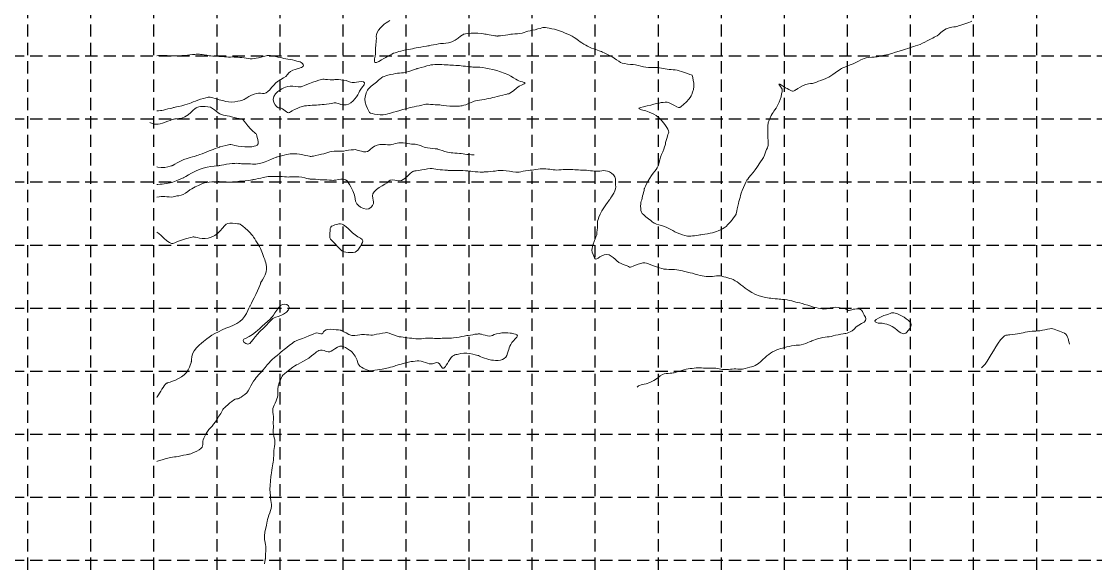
# Model space of a CAD drawing. Header units: inches. Extents: x 45655 to 51424, y 20024 to 23633.
# Drawn here: x 47181 to 48714, y 21824 to 22598 of the extents above; entities that cross this region are included whole.
import ezdxf

# ---------------------------------------------------------------- set-up
doc = ezdxf.new("R2010")
doc.units = ezdxf.units.IN
doc.header["$MEASUREMENT"] = 0
doc.linetypes.add('HIDDEN', pattern=[0.375, 0.25, -0.125])
doc.layers.add('CTR', color=43, linetype='Continuous', lineweight=9)
doc.layers.add('GRID', color=254, linetype='HIDDEN')

msp = doc.modelspace()

# ---------------------------------------------------------------- linework, layer by layer
at = {"layer": 'CTR'}
for points, elevation in [([(47684.3, 22540.9), (47684.6, 22544.2), (47685.4, 22548.1), (47685.8, 22551.7), (47686, 22554.9), (47686, 22557.8), (47686.1, 22560.4), (47686.2, 22562.9), (47686.4, 22565.4), (47686.7, 22568), (47686.9, 22570.8), (47687.1, 22573.6), (47687, 22576.3), (47687.2, 22579.1), (47688.2, 22582.2), (47690.2, 22585.5), (47692.9, 22588.8), (47695.8, 22591.7), (47698.4, 22593.9), (47700.9, 22595.7), (47703.5, 22597.3), (47706.5, 22599)], 572), ([(48537.3, 22598), (48535.1, 22597.1), (48532.7, 22596.3), (48530, 22595.3), (48527.1, 22594.4), (48524.2, 22593.5), (48521.6, 22592.6), (48519.2, 22591.8), (48517.2, 22591.1), (48515.6, 22590.6), (48513.8, 22590.3), (48511.5, 22590), (48508.4, 22589.6), (48504.6, 22588.8), (48500.6, 22587.3), (48496.6, 22584.8), (48493, 22581.8), (48489.9, 22579.2), (48487.4, 22577.3), (48485.3, 22576.1), (48483.3, 22575.1), (48481.3, 22574.1), (48479, 22572.9), (48476.4, 22571.5), (48473.5, 22569.9), (48470.2, 22568.2), (48466.7, 22566.6), (48463.1, 22565.1), (48459.8, 22563.9), (48456.8, 22562.9), (48454.3, 22562.1), (48452.4, 22561.5), (48450.9, 22561), (48449.5, 22560.6), (48448, 22560.1), (48445.8, 22559.3), (48442.4, 22558.2), (48438.2, 22556.8), (48433.3, 22555.2)], 572), ([(48433.3, 22555.2), (48428.2, 22553.7), (48422.9, 22552.2), (48417.5, 22550.8), (48412.3, 22549.6), (48407.7, 22548.6), (48404.2, 22547.9), (48402.1, 22547.4), (48401.2, 22547.3), (48400.9, 22547.2), (48400.6, 22547.1), (48399.8, 22547.1), (48397.8, 22546.9), (48394.4, 22546.6), (48390.2, 22546.1), (48386.2, 22545.6), (48383.3, 22544.9), (48381, 22544.1), (48378.6, 22542.8), (48375.5, 22541.2), (48371.7, 22539.3), (48367.5, 22537.4), (48363.3, 22535.6), (48359.3, 22534), (48356, 22532.7), (48353.7, 22531.8), (48352.2, 22531.1), (48350.9, 22530.5), (48349.5, 22529.6), (48347.7, 22528.4), (48345.3, 22526.8), (48342.2, 22524.6), (48338.8, 22522.2), (48335.6, 22520.1), (48332.8, 22518.4), (48330.4, 22517.2), (48327.8, 22516), (48324.8, 22514.9), (48321.5, 22513.6), (48318.3, 22512.4), (48315.3, 22511.1), (48312.5, 22510.1), (48309.7, 22509.4), (48306.9, 22509.1), (48303.8, 22508.8), (48300.3, 22507.9), (48296.2, 22506.2), (48292.2, 22504), (48288.8, 22502), (48286.7, 22500.8), (48285.4, 22500), (48284.5, 22499.4), (48283.4, 22498.8), (48282.2, 22498.3), (48280.9, 22498.2), (48279.5, 22498.7), (48277.9, 22499.7), (48276, 22500.8), (48273.7, 22502), (48271.1, 22503.2), (48268.2, 22504.8), (48265.3, 22506.6), (48262.9, 22508.1), (48261.8, 22508.4), (48262.3, 22507.1), (48263.8, 22504.9), (48265.4, 22502.6), (48266.3, 22501), (48266.5, 22499.6), (48266.3, 22497.5), (48265.6, 22494.3), (48264.7, 22490.3), (48263.5, 22486.2), (48262.2, 22482.7), (48260.7, 22479.6), (48259.2, 22476.8), (48257.6, 22474.2), (48256.1, 22471.7), (48254.7, 22469.6), (48253.4, 22467.7), (48252.2, 22465.8), (48250.8, 22463.5), (48249.3, 22460.4), (48247.8, 22456.7), (48246.6, 22452.8), (48246, 22448.9), (48245.7, 22445.3), (48245.7, 22442.3), (48245.7, 22439.8), (48245.8, 22437.5), (48245.9, 22434.9), (48246.1, 22431.5), (48246.3, 22427.9), (48246.5, 22424.8), (48246.5, 22422.5), (48246.4, 22420.8), (48246, 22419.2), (48245.2, 22417.3), (48244.2, 22415.1), (48243.1, 22412.6), (48242.1, 22409.8), (48241, 22406.8), (48239.5, 22403.7), (48237.7, 22400.5), (48235.6, 22397.4), (48233.6, 22394.5), (48231.9, 22391.9), (48230.1, 22389.3), (48227.9, 22386.1), (48224.9, 22382.2), (48221.6, 22378.2), (48218.9, 22374.8), (48217.3, 22372.8), (48216.5, 22371.9), (48216.2, 22371.5), (48216, 22371.3), (48215.6, 22370.4), (48214.7, 22368.5), (48213, 22365), (48211.1, 22360.7), (48209.3, 22356.3), (48208, 22352.5), (48207.1, 22349.3), (48206.3, 22346.4), (48205.5, 22343.7), (48204.7, 22340.9), (48203.8, 22337.8), (48203, 22334.1), (48202.2, 22330.4), (48201.6, 22327.2), (48201.2, 22325.1), (48200.9, 22323.7), (48200.5, 22322.6), (48199.9, 22321.4), (48198.8, 22319.8), (48197.1, 22317.5), (48194.8, 22314.5), (48191.9, 22311), (48189, 22307.8), (48186.3, 22305.2), (48183.7, 22303.2), (48181, 22301.6), (48178.2, 22300.1), (48175.2, 22298.9), (48172.4, 22297.8), (48169.7, 22296.9), (48167, 22296.2), (48163.8, 22295.5), (48160, 22294.8), (48156.1, 22294.2), (48152.8, 22293.6), (48150.5, 22293.3), (48148.9, 22293), (48147, 22292.8), (48144.3, 22292.4), (48141.3, 22291.9), (48138.3, 22291.5), (48135.8, 22291.3), (48133.9, 22291.1), (48132.3, 22291.1), (48131, 22291.2), (48129.5, 22291.5), (48127.3, 22292.2), (48124.1, 22293.3), (48120.4, 22294.6), (48116.6, 22296.1), (48113.2, 22297.6), (48110.2, 22299.1), (48107.4, 22300.6), (48104.7, 22302), (48101.8, 22303.5), (48098.3, 22304.9), (48094.3, 22306.3), (48090.3, 22307.6), (48087, 22308.6), (48084.9, 22309.3), (48083.8, 22309.8), (48083.1, 22310.2), (48082.2, 22310.8), (48080.9, 22311.9), (48078.7, 22313.6), (48075.6, 22316.1), (48072, 22319), (48068.9, 22321.6), (48066.7, 22323.7), (48065.5, 22325.5), (48064.8, 22327.7), (48064.4, 22330.8), (48064.3, 22334.2), (48064.5, 22337.3), (48064.8, 22339.5), (48065.3, 22341.3), (48065.9, 22343.2), (48066.5, 22345.7), (48067.2, 22348.6), (48067.8, 22351.2), (48068.4, 22353.4), (48069, 22355.1), (48069.3, 22356.3), (48069.5, 22357.3), (48069.5, 22358), (48069.5, 22358.6), (48069.7, 22359.3), (48070.2, 22360.5), (48071.2, 22362.7), (48072.9, 22365.9), (48075, 22370), (48077.5, 22374.1), (48080, 22377.9), (48082.4, 22381.2), (48084.6, 22384.1), (48086.5, 22386.6), (48087.9, 22388.8), (48089, 22390.8), (48089.7, 22392.7), (48090.3, 22394.7), (48090.9, 22397.1), (48091.8, 22400.2), (48092.9, 22403.8), (48094.3, 22407.7), (48095.9, 22411.8), (48097.4, 22415.6), (48098.5, 22418.8), (48099.2, 22421), (48099.6, 22422.7), (48100, 22424.8), (48100.7, 22427.6), (48101.6, 22430.8), (48102.6, 22433.8), (48103.4, 22436.2), (48104.1, 22438.1), (48104.4, 22439.9), (48104.2, 22441.7), (48103.4, 22443.8), (48101.9, 22446.3), (48099.9, 22449.3), (48097.4, 22452.6), (48094.8, 22455.9), (48092.2, 22458.8), (48089.4, 22461.3), (48086.5, 22463.5), (48083.1, 22465.4), (48079.7, 22466.9), (48076.7, 22468.2), (48074.3, 22469.2), (48072, 22470), (48069.2, 22470.8), (48065.7, 22471.8), (48062.8, 22472.8), (48061.9, 22473.9), (48064.1, 22475), (48068.5, 22476.1), (48073.8, 22477.2), (48078.7, 22478.4), (48083.1, 22479.5), (48087, 22480.5), (48090.6, 22481.3), (48093.8, 22481.9), (48096.6, 22482.3), (48099.3, 22482.6), (48102, 22482.4), (48105.1, 22481.5), (48108.9, 22479.7), (48112.9, 22477.6), (48116.1, 22475.7), (48118.3, 22474.7), (48120.1, 22474.8), (48122.3, 22476.4), (48125.7, 22479.4), (48129.6, 22483.2), (48133, 22486.7), (48135.1, 22489.3), (48136.4, 22491.4), (48137.4, 22493.7), (48138.5, 22496.8), (48139.6, 22500.6), (48140.2, 22504.9), (48140.1, 22509.6), (48139.5, 22514), (48138.9, 22517.5), (48138.4, 22519.5), (48138.1, 22520.5), (48137.9, 22520.8), (48137.8, 22520.9), (48137.7, 22521), (48137.6, 22521), (48137.4, 22521.1), (48136.6, 22521.4), (48134.7, 22522.1), (48131.3, 22523.3), (48127.1, 22524.8), (48122.9, 22526.2), (48119.4, 22527.3), (48116.5, 22528.1), (48113.8, 22528.6), (48111, 22528.9), (48108.1, 22529), (48105.1, 22529.2), (48102.3, 22529.6), (48099.5, 22530), (48096.7, 22530.5), (48094.1, 22530.9), (48091.5, 22531.4), (48089, 22531.8), (48086.7, 22532), (48084.3, 22532.1), (48081.7, 22532.1), (48078.8, 22532.1), (48075.5, 22532.1), (48071.9, 22532.4), (48068.2, 22533.1), (48064.6, 22533.9), (48061.4, 22534.7), (48059, 22535.3), (48056.8, 22535.7), (48053.9, 22536.1), (48050, 22536.5), (48045.5, 22537), (48041.4, 22537.7), (48038.2, 22538.4), (48035.5, 22539.4), (48033, 22540.9), (48030, 22542.8), (48026.7, 22545.2), (48023, 22547.5), (48019, 22549.7), (48015.2, 22551.6), (48012.1, 22553.1), (48009.9, 22554.1), (48008.3, 22554.8), (48006.8, 22555.3), (48005, 22556), (48002.8, 22556.7), (48000.3, 22557.5), (47997.4, 22558.5), (47994.4, 22559.7), (47991.4, 22560.9), (47988.6, 22562.3), (47986, 22563.9), (47983.3, 22565.5), (47980.6, 22567.2), (47977.9, 22568.9), (47975.6, 22570.5), (47973.6, 22572), (47971.7, 22573.4), (47969.4, 22574.9), (47966.4, 22576.7), (47962.8, 22578.5), (47959.2, 22580.2), (47955.8, 22581.7), (47952.7, 22582.9), (47949.8, 22584), (47947.2, 22584.9), (47944.4, 22585.8), (47941.3, 22586.6), (47937.7, 22587.3), (47933.9, 22588), (47930.7, 22588.6), (47928.6, 22589), (47927.1, 22589.2), (47926, 22589.2), (47924.9, 22589), (47923.3, 22588.5), (47921, 22587.9), (47917.8, 22587), (47914, 22586), (47910.2, 22585.2), (47906.7, 22584.4), (47903.5, 22583.7), (47900.6, 22583), (47897.9, 22582.1), (47895.1, 22581.2), (47892, 22580.4), (47888.4, 22580.1), (47884.7, 22579.9), (47881.6, 22579.8), (47879.3, 22579.6), (47877.3, 22579.2), (47874.9, 22578.8), (47871.5, 22578.3), (47867.8, 22577.8), (47864.5, 22577.4), (47862.4, 22577.1), (47861.1, 22577), (47860.4, 22576.8), (47860, 22576.8), (47859.6, 22576.8), (47858.9, 22576.8), (47857.9, 22577), (47856.3, 22577.2), (47854.1, 22577.6), (47851.2, 22578.1), (47848.1, 22578.7), (47845.5, 22579.1), (47843.7, 22579.4), (47842.1, 22579.6), (47840, 22579.9), (47836.6, 22580.4), (47832.2, 22580.9), (47827.3, 22581.2), (47822.4, 22581), (47817.9, 22580.4), (47814.4, 22579.9), (47812.4, 22579.6), (47811.4, 22579.4), (47810.9, 22579.2), (47810.5, 22578.9), (47809.5, 22578.2), (47807.4, 22576.7), (47803.9, 22574.1), (47799.5, 22571.1), (47794.8, 22568.6), (47790.3, 22567.2), (47786.3, 22566.6), (47783.1, 22566.4), (47780.7, 22566.4), (47778.6, 22566.2), (47776, 22565.8), (47772.5, 22565.1), (47768.7, 22564.3), (47765.4, 22563.7), (47763.3, 22563.2), (47762.3, 22563.1), (47761.7, 22563), (47761.3, 22562.9), (47760.5, 22562.8), (47758.5, 22562.4), (47755, 22561.9), (47750.8, 22561.2), (47746.8, 22560.5), (47743.8, 22559.9), (47741.4, 22559.4), (47738.9, 22558.9), (47735.8, 22558.3), (47732.3, 22557.7), (47728.7, 22557.1), (47725.3, 22556.3), (47722.1, 22555.5), (47719.3, 22554.8), (47716.6, 22554), (47714.2, 22553.2), (47711.7, 22552.3), (47709, 22551), (47706.2, 22549.6), (47703.4, 22548.1), (47700.6, 22546.5), (47697.7, 22544.7), (47694.4, 22542.8), (47690.7, 22540.7), (47687.3, 22539.1), (47685, 22539), (47684.3, 22540.9)], 572), ([(47465, 22485.6), (47465.1, 22485.6), (47467, 22485.1), (47469.3, 22484.5), (47472.4, 22483.6), (47476.3, 22482.9), (47480.6, 22482.6), (47485.1, 22483), (47489.2, 22483.8), (47492.5, 22484.6), (47494.7, 22485.1), (47496.1, 22485.4), (47497.1, 22485.7), (47498.3, 22486.3), (47499.8, 22487.2), (47502.1, 22488.6), (47505.3, 22490.4), (47509.1, 22492.4), (47512.8, 22494.1), (47516.1, 22495), (47519, 22495.4), (47521.7, 22495.3), (47524.5, 22495.1), (47527.2, 22495.1), (47529.8, 22495.9), (47532.4, 22497.7), (47534.9, 22500.3), (47537.6, 22503.5), (47540.6, 22506.8), (47543.8, 22510), (47547.3, 22512.8), (47551, 22515.1), (47554.6, 22517.2), (47557.7, 22519.4), (47560.1, 22521.8), (47562.3, 22524.3), (47564.7, 22526.5), (47567.8, 22528.1), (47571.1, 22529.1), (47574.2, 22530), (47576.6, 22530.7), (47578.5, 22531.4), (47580.1, 22532.2), (47581.5, 22533), (47582.5, 22533.9), (47582.9, 22535.1), (47582.6, 22536.5), (47581.5, 22537.9), (47580, 22539.1), (47578.3, 22540), (47576.2, 22540.5), (47573.7, 22541.1), (47570.8, 22541.9), (47567.5, 22542.8), (47564.2, 22543.6), (47560.9, 22544.1), (47557.9, 22544.6), (47555.1, 22545), (47552.4, 22545.6), (47549.7, 22546.2), (47546.7, 22546.9), (47543, 22547.7), (47539.3, 22548.4), (47536, 22549), (47533.8, 22549.2), (47532.3, 22549.3), (47531.1, 22549.1), (47529.8, 22548.8), (47528, 22548.4), (47525.7, 22547.8), (47522.6, 22546.9), (47519.1, 22546), (47515.7, 22545.2), (47512.7, 22544.7), (47509.9, 22544.4), (47507.2, 22544.5), (47504.4, 22544.8), (47501.4, 22545.3), (47498.3, 22545.8), (47495.2, 22546.2), (47492.1, 22546.5), (47489.2, 22546.8), (47486.6, 22546.9), (47484.1, 22547), (47481.6, 22547.1), (47478.8, 22547), (47475.9, 22547), (47473.1, 22547.1), (47470.5, 22547.3), (47467.9, 22547.6), (47466.5, 22547.7), (47465.2, 22547.8), (47462.3, 22547.9), (47459.2, 22548), (47456.3, 22548.1), (47453.7, 22548.2), (47451.1, 22548.5), (47448.3, 22548.9), (47445, 22549.4), (47441.5, 22550), (47438.4, 22550.5), (47436.1, 22550.8), (47434.5, 22551), (47433.1, 22551.1), (47431.8, 22551.1), (47430.1, 22551.1), (47427.8, 22550.8), (47424.7, 22550.4), (47421.1, 22550), (47417.6, 22549.6), (47414.8, 22549.3), (47412.2, 22549.2), (47409.6, 22549.1), (47406.7, 22548.9), (47403.5, 22548.7), (47400.2, 22548.6), (47396.9, 22548.7), (47393.9, 22548.8), (47391, 22548.9), (47388.5, 22549.1), (47386.1, 22549.2), (47383.8, 22549.2), (47381.4, 22549.2), (47379, 22549.2), (47376.4, 22549), (47373.9, 22548.8)], 574), ([(47820.2, 22481.1), (47822.6, 22482.2), (47824.7, 22483.1), (47826.7, 22483.8), (47828.8, 22484.3), (47831.2, 22484.7), (47834.3, 22485.3), (47837.7, 22485.9), (47841.3, 22486.5), (47844.6, 22487.1), (47847.7, 22487.7), (47850.5, 22488.4), (47853.2, 22489.1), (47856, 22489.8), (47859.4, 22490.7), (47863.6, 22491.7), (47867.8, 22492.7), (47871.2, 22493.5), (47873.3, 22494), (47874.4, 22494.2), (47875.1, 22494.3), (47876.2, 22494.5), (47877.7, 22495.2), (47880.1, 22496.7), (47883.2, 22499.2), (47887, 22502.3), (47891.1, 22505.2), (47895.1, 22507.3), (47898.2, 22508.8), (47899.5, 22509.9), (47898.3, 22510.7), (47895.7, 22511.4), (47892.7, 22512.1), (47890.4, 22512.9), (47888.4, 22513.9), (47886.1, 22515.3), (47883, 22517.3), (47879.1, 22519.6), (47874.6, 22522), (47869.6, 22524.1), (47864.3, 22525.9), (47858.9, 22527.6), (47853.5, 22529), (47848.3, 22530.3), (47843.4, 22531.3), (47838.9, 22531.9), (47834.9, 22532.3), (47831.8, 22532.5), (47829.4, 22532.5), (47827.7, 22532.5), (47826.2, 22532.5), (47824.8, 22532.6), (47823, 22532.8), (47820.7, 22533.1), (47817.6, 22533.4), (47814.2, 22533.8), (47810.9, 22534.1), (47808.2, 22534.4), (47805.8, 22534.7), (47803.3, 22534.9), (47800.4, 22535.1), (47797.3, 22535.3), (47794.4, 22535.5), (47791.8, 22535.5), (47789.5, 22535.6), (47786.9, 22535.6), (47783.9, 22535.8), (47780.6, 22536.1), (47777.2, 22536.3), (47773.7, 22536.3), (47770.5, 22536.2), (47767.6, 22536), (47765, 22535.6), (47762.4, 22535), (47759.2, 22534.2), (47755.2, 22533.1), (47751.1, 22532.1), (47747.7, 22531.2), (47745.6, 22530.6), (47744.7, 22530.3), (47744.3, 22530.2), (47743.9, 22530.1), (47743.1, 22529.8), (47741.1, 22529.2), (47737.6, 22527.9), (47733.3, 22526.5), (47729.1, 22525.3), (47725.7, 22524.6), (47722.9, 22524.3), (47720.3, 22524.1), (47717.4, 22523.8), (47714.3, 22523.3), (47710.9, 22522.6), (47707.2, 22521.9), (47703.7, 22521), (47700.6, 22520.2), (47698.2, 22519.4), (47696.4, 22518.6), (47695.1, 22517.8), (47694, 22517), (47692.6, 22515.8), (47690.4, 22514), (47687.1, 22511.3), (47683.3, 22508.3), (47679.8, 22505.4), (47677.2, 22503.1), (47675.6, 22501.3), (47674.4, 22499.6), (47673.5, 22497.9), (47672.7, 22495.8), (47671.9, 22493.3), (47671.2, 22490.3), (47670.9, 22486.7), (47671.2, 22482.5), (47672.6, 22477.9), (47674.4, 22473.4), (47676.2, 22469.8), (47677.5, 22467.8), (47678.9, 22466.8), (47681, 22466.2), (47684.3, 22465.4), (47688.4, 22464.7), (47692.7, 22464.3), (47696.8, 22464.5), (47700.4, 22465.1), (47703.5, 22465.9), (47706.1, 22466.5), (47708.6, 22467.2), (47711.7, 22468.1), (47715.8, 22469.2), (47720.5, 22470.6), (47725.1, 22471.9), (47729.2, 22473), (47732.6, 22474), (47735.5, 22474.8), (47738.2, 22475.4), (47741, 22476), (47744.2, 22476.6), (47748.2, 22477.5), (47752.2, 22478.4), (47755.6, 22479.2), (47757.8, 22479.6), (47759.4, 22479.8), (47761.5, 22479.6), (47764.5, 22479.3), (47768.1, 22479), (47771.3, 22478.7), (47773.4, 22478.6), (47774.7, 22478.6), (47775.6, 22478.6), (47776.4, 22478.6), (47777.7, 22478.5), (47779.8, 22478.3), (47783.2, 22477.8), (47787.4, 22477.3), (47791.9, 22476.9), (47796.4, 22476.8), (47800.4, 22476.8), (47803.6, 22476.9), (47805.9, 22477), (47807.6, 22477.2), (47809.5, 22477.5), (47811.9, 22478.1), (47814.7, 22478.9), (47817.5, 22480), (47820.2, 22481.1)], 574), ([(47628.9, 22515), (47629.8, 22515), (47631, 22514.9), (47633.1, 22514.7), (47636.4, 22514.5), (47640.3, 22514), (47644.1, 22513.3), (47647.3, 22512.2), (47650.2, 22511.1), (47652.8, 22510.5), (47655.7, 22510.6), (47658.8, 22511.1), (47662.3, 22511.7), (47665.9, 22511.9), (47668.9, 22511.5), (47670.3, 22510), (47669.6, 22507.5), (47667.4, 22504.3), (47665, 22501), (47663.2, 22498.2), (47661.9, 22495.7), (47660.5, 22493.1), (47658.7, 22490.3), (47656.5, 22487.2), (47653.9, 22484.3), (47650.9, 22481.6), (47647.5, 22479.6), (47643.9, 22478.5), (47640, 22478.6), (47636.3, 22479.4), (47633.1, 22480.4), (47630.9, 22481.1), (47629.4, 22481.5), (47628.1, 22481.6), (47626.8, 22481.4), (47625.1, 22481.1), (47622.8, 22480.6), (47619.7, 22480.2), (47616.1, 22479.7), (47612.6, 22479.3), (47609.7, 22479), (47607.1, 22478.7), (47604.6, 22478.5), (47601.7, 22478.4), (47598.7, 22478.2), (47595.7, 22478.1), (47592.8, 22478), (47590.1, 22477.8), (47587.4, 22477.5), (47584.5, 22477.1), (47581.5, 22476.4), (47578, 22475.3), (47574.2, 22473.7), (47570.4, 22471.9), (47567.1, 22470.1), (47564.8, 22468.6), (47563.2, 22467.6), (47561.8, 22467.3), (47560.3, 22467.7), (47558.7, 22468.7), (47556.9, 22470.1), (47555.1, 22471.6), (47553.2, 22473.1), (47551.4, 22474), (47549.5, 22474.3), (47547.5, 22474.6), (47545.3, 22475.8), (47542.8, 22478.5), (47540.6, 22482.3), (47539.8, 22486.5), (47540.9, 22490.7), (47543.3, 22494.5), (47546.3, 22497.6), (47549.3, 22499.8), (47552.1, 22501.5), (47554.9, 22502.8), (47557.6, 22504), (47560.6, 22504.9), (47564.1, 22505.4), (47568.1, 22505.4), (47572.2, 22505), (47575.5, 22504.5), (47577.6, 22504.3), (47578.9, 22504.3), (47579.7, 22504.5), (47580.7, 22504.7), (47582.2, 22505.3), (47584.5, 22506.2), (47587.8, 22507.6), (47591.8, 22509.3), (47596.4, 22511.1), (47601, 22512.7), (47605.2, 22514), (47608.6, 22514.9), (47610.7, 22515.3), (47612.4, 22515.3), (47614.4, 22515.1), (47617.5, 22514.8), (47621, 22514.6), (47624.2, 22514.4), (47626.4, 22514.5), (47627.9, 22514.8), (47628.9, 22515)], 572), ([(47373.9, 22470.3), (47376.4, 22470.3), (47378.8, 22470.5), (47380.8, 22470.8), (47383.2, 22471.3), (47386.3, 22472), (47389.6, 22472.8), (47392.7, 22473.5), (47395, 22474.1), (47396.6, 22474.5), (47397.7, 22474.7), (47398.6, 22474.9), (47399.8, 22475.2), (47401.9, 22475.7), (47405.3, 22476.5), (47409.5, 22477.5), (47413.6, 22478.6), (47417.1, 22479.6), (47420.2, 22480.5), (47423, 22481.5), (47425.8, 22482.8), (47428.9, 22484.2), (47432.4, 22485.5), (47436.3, 22486.8), (47440.2, 22487.8), (47443.5, 22488.7), (47445.7, 22489.3), (47447.1, 22489.7), (47448.3, 22489.9), (47449.7, 22489.7), (47451.5, 22489.2), (47453.9, 22488.6), (47456.9, 22487.7), (47460.1, 22486.9), (47462.9, 22486.1), (47465, 22485.6)], 574), ([(47363.8, 22453.3), (47367.1, 22452.1), (47370, 22451.3), (47372.7, 22451), (47375.5, 22451.1), (47378.6, 22451.7), (47382, 22452.7), (47385.8, 22454), (47389.5, 22455.4), (47392.6, 22456.6), (47394.9, 22457.5), (47396.4, 22458), (47397.5, 22458.3), (47398.3, 22458.5), (47399.5, 22458.7), (47401.7, 22458.8), (47405, 22459), (47409.3, 22459.7), (47413.9, 22461.4), (47418.3, 22464.3), (47422.3, 22467.9), (47425.5, 22471.1), (47427.9, 22473.2), (47429.7, 22474.4), (47431, 22475.1), (47432.3, 22475.6), (47433.9, 22475.9), (47436.2, 22476.2), (47439.3, 22476.4), (47443, 22476.5), (47446.8, 22476.1), (47450.2, 22475.2), (47453.2, 22473.7), (47456, 22471.8), (47458.6, 22469.6), (47461.2, 22467.5), (47463.8, 22465.7), (47464.5, 22465.4), (47466.3, 22464.7), (47469, 22464.1), (47471.6, 22463.7), (47474.4, 22463.2), (47477.3, 22462.6), (47480.6, 22461.8), (47484.3, 22460.8), (47487.9, 22459.9), (47491.1, 22459.2), (47493.4, 22458.8), (47495, 22458.6), (47496.2, 22458.1), (47497.2, 22457.2), (47498.6, 22455.5), (47500.8, 22452.7), (47503.9, 22448.8), (47507.5, 22444.7), (47510.7, 22441.2), (47513.1, 22439.1), (47514.6, 22438), (47515.5, 22437.2), (47516.1, 22436.2), (47516.5, 22434.6), (47517, 22432.3), (47517.9, 22429.3), (47518.5, 22426.1), (47518.3, 22423.2), (47517, 22421.3), (47514.9, 22420.1), (47512.8, 22419.5), (47511.1, 22419.2), (47509.4, 22419), (47507.1, 22418.9), (47503.8, 22418.7), (47499.6, 22418.8), (47494.9, 22419.1), (47489.8, 22419.9), (47485.2, 22420.8), (47481.6, 22421.6), (47479.4, 22422), (47477.9, 22422), (47475.9, 22421.6), (47472.4, 22420.8), (47468.1, 22419.8), (47463.8, 22418.6), (47463.3, 22418.5), (47460.2, 22417.4), (47457.1, 22416.3), (47454.2, 22415.1), (47451.4, 22414), (47448.5, 22412.9), (47445.3, 22411.6), (47441.8, 22410.3), (47438.3, 22409), (47435.3, 22407.9), (47432.9, 22407), (47431.1, 22406.5), (47429.8, 22406), (47428.5, 22405.5), (47427, 22404.9), (47424.7, 22404.3), (47421.4, 22403.5), (47417.2, 22402.3), (47412.4, 22400.7), (47407.4, 22398.3), (47402.8, 22395.8), (47399.3, 22393.8), (47397.3, 22392.6), (47396.4, 22392.2), (47396.1, 22392), (47395.9, 22391.9), (47395, 22391.7), (47393, 22391.1), (47389.6, 22390.2), (47385, 22389.4), (47380.1, 22389.1), (47375.4, 22389.7), (47373.9, 22390.1)], 572), ([(47826.5, 22407.3), (47823.1, 22407.4), (47819.6, 22407.7), (47816.4, 22408), (47813.4, 22408.4), (47810.8, 22408.8), (47808.4, 22409.1), (47805.8, 22409.3), (47802.6, 22409.6), (47799.3, 22409.8), (47796.3, 22410), (47793.8, 22410.2), (47791.5, 22410.5), (47788.7, 22411.1), (47784.9, 22412.2), (47780.9, 22413.5), (47777.5, 22414.6), (47775.5, 22415.2), (47774.6, 22415.6), (47774.2, 22415.7), (47773.9, 22415.8), (47773, 22415.9), (47771.1, 22416), (47767.7, 22416.4), (47763.7, 22416.8), (47760, 22417.3), (47757.4, 22417.8), (47755.3, 22418.5), (47753, 22419.4), (47749.9, 22420.5), (47746.2, 22421.6), (47742.7, 22422.4), (47739.8, 22422.7), (47737.3, 22422.7), (47734.7, 22422.9), (47731.8, 22423.3), (47728.6, 22424), (47725.4, 22424.5), (47722.3, 22424.7), (47719.4, 22424.5), (47716.7, 22424.1), (47714, 22423.5), (47711.5, 22422.7), (47709.3, 22422.1), (47707.5, 22421.7), (47705.6, 22421.5), (47703.2, 22421.6), (47700.1, 22422), (47696.3, 22422.3), (47692.3, 22422.1), (47688.2, 22421.2), (47684.4, 22419.5), (47681.2, 22417.5), (47678.9, 22415.4), (47676.8, 22413.5), (47674.6, 22412.2), (47671.9, 22411.7), (47668.8, 22411.8), (47665.9, 22412.4), (47663.4, 22413), (47661.4, 22413.6), (47659.7, 22414.2), (47658.3, 22414.6), (47656.7, 22414.8), (47654.5, 22414.7), (47651.2, 22414.3), (47647.5, 22413.8), (47643.9, 22413.3), (47640.9, 22412.8), (47638.2, 22412.6), (47635.7, 22412.5), (47632.8, 22412.7), (47629.8, 22412.8), (47626.7, 22412.7), (47623.7, 22412.3), (47620.8, 22411.6), (47618, 22410.7), (47615.2, 22409.9), (47612.2, 22409), (47608.8, 22408.1), (47604.8, 22407.2), (47600.7, 22406.3), (47597.4, 22405.6), (47595.3, 22405.3), (47594.2, 22405.2), (47593.5, 22405.2), (47592.8, 22405.2), (47591.6, 22405.4), (47589.5, 22405.9), (47586.2, 22406.6), (47582, 22407.5), (47577.6, 22408.3), (47573.5, 22408.8), (47569.9, 22409), (47566.8, 22409), (47564.3, 22408.8), (47561.9, 22408.4), (47559, 22407.8), (47555.4, 22406.9), (47551.5, 22405.9), (47548.2, 22405.1), (47546.1, 22404.5), (47545, 22404.2), (47544.4, 22404.1), (47544, 22404), (47543, 22403.6), (47541, 22402.7), (47537.5, 22401.2), (47533, 22399.3), (47528.4, 22397.4), (47524.1, 22396), (47520.4, 22395), (47517.3, 22394.4), (47514.9, 22394.1), (47512.7, 22394.1), (47510.2, 22394.1), (47507.3, 22394.3), (47504.1, 22394.4), (47501.1, 22394.5), (47498.7, 22394.5), (47496.6, 22394.5), (47494.6, 22394.6), (47492.6, 22394.8), (47490.4, 22395.1), (47487.9, 22395.3), (47484.9, 22395.2), (47481.5, 22394.9), (47477.6, 22394.4), (47473.4, 22393.8), (47469.4, 22393.1), (47466.1, 22392.5), (47463.8, 22392.1), (47462.7, 22391.9), (47462, 22391.8), (47459.5, 22391.5), (47455.7, 22391.2), (47450.8, 22390.6), (47445.4, 22389.7), (47439.9, 22388.3), (47434.4, 22386.4), (47428.9, 22384.1), (47423.5, 22381.3), (47418.8, 22378.6), (47415.1, 22376.4), (47413.2, 22375.3), (47412.4, 22374.8), (47412.2, 22374.7), (47412.1, 22374.6), (47411.3, 22374.3), (47409.3, 22373.4), (47405.8, 22371.9), (47401.3, 22370), (47396.8, 22368.4), (47393, 22367.3), (47389.8, 22366.8), (47386.9, 22366.4), (47384.3, 22366.1), (47381.5, 22365.7), (47378.5, 22365.3), (47375.1, 22364.9), (47373.9, 22364.8)], 574), ([(48003.5, 22314.8), (48004.7, 22318.2), (48006.5, 22322.5), (48008.8, 22327.3), (48011.6, 22331.9), (48014.5, 22336), (48016.9, 22339.1), (48018.5, 22341.2), (48019.5, 22342.6), (48020.4, 22343.8), (48021.5, 22345.3), (48022.8, 22347.2), (48024.4, 22349.7), (48026, 22352.6), (48027.5, 22355.8), (48028.5, 22359), (48028.8, 22361.9), (48028.7, 22364.6), (48028.6, 22367.3), (48028.7, 22370.1), (48028.6, 22373), (48027.7, 22375.9), (48025.7, 22378.7), (48022.9, 22381.1), (48019.9, 22383.1), (48017, 22384.2), (48014.3, 22384.7), (48011.6, 22384.8), (48008.9, 22384.6), (48006.1, 22384.2), (48003.3, 22383.9), (48000.7, 22383.9), (47998.1, 22384.1), (47995.5, 22384.4), (47992.7, 22384.7), (47989.7, 22385.1), (47986.9, 22385.3), (47984.1, 22385.4), (47981.3, 22385.5), (47978.6, 22385.5), (47975.8, 22385.7), (47973.1, 22385.9), (47970.3, 22386.1), (47967.7, 22386.3), (47965.1, 22386.4), (47962.5, 22386.5), (47959.7, 22386.5), (47956.8, 22386.4), (47953.8, 22386.2), (47950.7, 22385.9), (47947.7, 22385.7), (47944.8, 22385.6), (47942.2, 22385.8), (47939.7, 22386.1), (47937.2, 22386.4), (47934.5, 22386.7), (47931.8, 22387), (47929, 22387.2), (47926.4, 22387.3), (47923.7, 22387.3), (47920.8, 22387.2), (47917.9, 22386.8), (47914.8, 22386.4), (47911.9, 22385.9), (47909.3, 22385.6), (47906.6, 22385.4), (47903.6, 22385), (47900.1, 22384.5), (47896.5, 22383.9), (47893.3, 22383.3), (47890.9, 22382.8), (47888.7, 22382.5), (47886, 22382.7), (47882.1, 22383.2), (47877.4, 22384), (47872.6, 22384.7), (47868.2, 22385), (47864.3, 22385), (47861.2, 22384.8), (47858.7, 22384.5), (47856.5, 22384.2), (47853.8, 22383.9), (47850.3, 22383.6), (47846.5, 22383.3), (47843.3, 22383.1), (47841.2, 22382.9), (47839.9, 22382.7), (47839.1, 22382.6), (47838.4, 22382.6), (47837.2, 22382.6), (47835.1, 22382.8), (47831.8, 22383), (47828, 22383.3), (47824.5, 22383.7), (47822.1, 22383.9), (47820.1, 22384.1), (47817.8, 22384.4), (47814.5, 22384.6), (47810.5, 22384.9), (47806.2, 22385.1), (47801.8, 22385.1), (47797.9, 22385.2), (47794.7, 22385.1), (47792.4, 22385.2), (47790.9, 22385.2), (47789.8, 22385.2), (47788.6, 22385.3), (47787.1, 22385.4), (47784.8, 22385.6), (47781.6, 22385.7), (47778, 22386), (47774.6, 22386.3), (47771.8, 22386.9), (47769.3, 22387.5), (47766.8, 22387.8), (47763.8, 22387.7), (47760.3, 22387.2), (47756.3, 22386.6), (47751.8, 22385.9), (47747.5, 22385.2), (47744.1, 22384.7), (47742, 22384.3), (47740.9, 22384.1), (47740.2, 22383.9), (47739.2, 22383.6), (47737.7, 22382.8), (47735.4, 22380.7), (47732, 22377.3), (47727.9, 22373.5), (47723.2, 22370.9), (47718.2, 22370.4), (47713.5, 22371.1), (47709.7, 22371.6), (47707, 22371.1), (47705, 22369.6), (47702.6, 22367.5), (47699.3, 22365.3), (47695.3, 22363), (47691.1, 22360.5), (47687.1, 22357.7), (47683.9, 22354.7), (47681.9, 22351.7), (47681.4, 22348.6), (47682, 22345.5), (47682.8, 22342.7), (47683.2, 22340.2), (47682.9, 22337.7), (47681.7, 22335.2), (47679.6, 22332.5), (47676.6, 22330.4), (47672.9, 22329.6), (47668.7, 22330.6), (47664.7, 22332.8), (47661.5, 22335.2), (47659.4, 22337.2), (47658.2, 22339.1), (47657.5, 22341.4), (47656.9, 22344.4), (47656.2, 22347.9), (47655.5, 22351.1), (47654.6, 22353.7), (47653.6, 22356), (47652.3, 22358.6), (47650.7, 22361.6), (47649, 22364.9), (47647.1, 22367.9), (47645.3, 22370.3), (47643.1, 22371.8), (47640.2, 22372.6), (47636.4, 22372.5), (47632.4, 22372), (47629.1, 22371.4), (47627, 22371), (47625.3, 22370.9), (47623.3, 22371), (47620.1, 22371.2), (47616.3, 22371.5), (47613, 22371.7), (47610.8, 22371.7), (47609.1, 22371.7), (47607, 22371.8), (47603.9, 22372.1), (47600.3, 22372.4), (47597.2, 22372.6), (47595, 22372.7), (47593.6, 22372.7), (47592.7, 22372.7), (47591.7, 22372.9), (47590.2, 22373.2), (47588, 22373.8), (47584.8, 22374.6), (47580.8, 22375.4), (47576.6, 22376), (47572.5, 22376.1), (47568.8, 22376.1), (47565.7, 22375.9), (47563.2, 22375.8), (47561.1, 22375.7), (47558.7, 22375.8), (47555.8, 22376), (47552.6, 22376.2), (47549.6, 22376.4), (47547.2, 22376.4), (47544.9, 22376.4), (47542.4, 22376.4), (47539.3, 22376.4), (47535.9, 22376.3), (47532.8, 22376.2), (47530.4, 22376), (47528.1, 22375.6), (47525.5, 22375), (47522, 22374.2), (47518.3, 22373.4), (47515.1, 22372.7), (47512.9, 22372.2), (47511.7, 22371.9), (47511, 22371.7), (47510.4, 22371.6), (47509.4, 22371.5), (47507.4, 22371.2), (47504, 22370.8), (47499.9, 22370.3), (47496.2, 22369.9), (47493.7, 22369.7), (47491.6, 22369.6), (47489.3, 22369.4), (47486.1, 22369), (47482.1, 22368.5), (47477.9, 22368.2), (47473.8, 22368.2), (47470.2, 22368.5), (47467.1, 22368.7), (47464.7, 22368.9), (47462.9, 22369.1), (47462.1, 22369.1), (47461.3, 22369.1), (47459.6, 22369), (47457.6, 22368.8), (47455.2, 22368.7), (47452.1, 22368.6), (47448.7, 22368.5), (47445.2, 22368), (47441.9, 22367.3), (47438.8, 22366.2), (47435.9, 22365), (47433.3, 22363.8), (47430.8, 22362.7), (47428.5, 22361.5), (47426.1, 22360.3), (47423.6, 22359), (47421, 22357.2), (47418, 22355), (47414.9, 22352.6), (47411.6, 22350.7), (47408.3, 22349.6), (47405.2, 22349), (47402.2, 22348.6), (47399.6, 22348), (47397.1, 22347.4), (47394.3, 22347.1), (47391.2, 22347.2), (47387.9, 22347.5), (47385, 22347.7), (47382.5, 22347.8), (47380.1, 22347.7), (47377.2, 22347.3), (47373.9, 22346.8)], 576), ([(47373.9, 22061.1), (47374.5, 22062), (47376, 22064.5), (47377.6, 22067.2), (47379.3, 22070.1), (47381, 22072.9), (47382.6, 22075.4), (47384.2, 22077.7), (47385.5, 22079.4), (47386.7, 22080.5), (47387.6, 22081.2), (47388.4, 22081.6), (47389.2, 22081.9), (47390.4, 22082.3), (47392.6, 22083), (47396, 22084.2), (47400.2, 22085.9), (47404.7, 22088), (47408.9, 22090.5), (47412.7, 22093.4), (47415.9, 22096.8), (47418.4, 22100.5), (47420.2, 22104.1), (47421.4, 22107.2), (47422.2, 22109.4), (47422.7, 22110.7), (47422.9, 22111.6), (47423.1, 22112.3), (47423.2, 22113.3), (47423.5, 22115.4), (47423.9, 22118.8), (47424.9, 22123.2), (47427, 22127.7), (47430.2, 22131.9), (47434, 22135.5), (47437.6, 22138.5), (47440.4, 22140.9), (47442.8, 22142.9), (47445.3, 22144.9), (47448.5, 22147.2), (47452.3, 22149.7), (47456.7, 22152.3), (47461.7, 22154.9), (47467, 22157.5), (47472.5, 22159.8), (47478, 22162), (47483.2, 22164.1), (47488.1, 22166.5), (47492.3, 22169.4), (47495.9, 22172.8), (47498.9, 22176.7), (47501.6, 22181), (47503.7, 22185), (47505.2, 22188.3), (47506.2, 22190.3), (47506.7, 22191.3), (47507, 22191.9), (47507.3, 22192.5), (47507.8, 22193.5), (47508.8, 22195.6), (47510.5, 22199), (47512.7, 22203.4), (47515, 22208.2), (47517.3, 22213.1), (47519.3, 22217.5), (47520.8, 22220.9), (47521.6, 22223), (47521.9, 22224.1), (47522.1, 22224.7), (47522.4, 22225.5), (47523.2, 22226.7), (47524.4, 22228.9), (47526.3, 22232.1), (47528.3, 22236.1), (47529.9, 22240.3), (47530.5, 22244.1), (47530.4, 22247.6), (47529.9, 22250.6), (47529.3, 22253.1), (47528.6, 22255.5), (47527.8, 22258), (47526.7, 22260.7), (47525.6, 22263.5), (47524.6, 22266.3), (47523.7, 22268.9), (47522.8, 22271.3), (47521.7, 22273.7), (47520.3, 22276.3), (47518.7, 22278.9), (47517, 22281.6), (47515.2, 22284.4), (47513.5, 22287.2), (47512, 22289.6), (47510.7, 22291.6), (47509.1, 22293.6), (47506.8, 22296), (47503.5, 22299.2), (47499.7, 22302.5), (47496.4, 22305.4), (47494.4, 22307.1), (47493.3, 22308), (47492.7, 22308.3), (47492.1, 22308.5), (47491.1, 22308.7), (47489, 22309), (47485.6, 22309.4), (47481.7, 22309.8), (47478, 22309.9), (47475.2, 22309.5), (47472.9, 22308.2), (47470.4, 22305.9), (47467.3, 22302.6), (47464, 22298.9), (47461, 22295.7), (47460.3, 22295), (47458.7, 22293.6), (47456.8, 22292.2), (47454.5, 22291.1), (47451.2, 22289.8), (47447.2, 22288.5), (47442.8, 22287.8), (47438.4, 22287.8), (47434.5, 22288.4), (47431.3, 22289.1), (47429.1, 22289.7), (47427.7, 22290), (47426.6, 22290.1), (47425.6, 22290.1), (47424.1, 22289.7), (47421.9, 22289.2), (47418.6, 22288.4), (47414.6, 22287.3), (47410.3, 22286), (47406.2, 22284.6), (47402.5, 22283.1), (47399.3, 22281.8), (47396.8, 22280.9), (47394.5, 22280.8), (47391.7, 22282), (47387.9, 22284.8), (47384, 22288.3), (47380.7, 22291.4), (47378.8, 22293.2), (47377.8, 22294.1), (47377.3, 22294.6), (47376.6, 22295), (47375.4, 22295.9), (47373.9, 22297.1)], 578), ([(47638.7, 22269.7), (47639.7, 22269.2), (47641.2, 22268.7), (47643.6, 22268.2), (47646.9, 22267.9), (47650.7, 22267.8), (47654.1, 22267.9), (47656.8, 22268.5), (47658.8, 22269.6), (47660.6, 22271.4), (47662.5, 22274), (47664.4, 22276.9), (47666.1, 22279.8), (47667.4, 22282.3), (47667.8, 22284.4), (47666.9, 22286.4), (47664.4, 22288.3), (47660.8, 22290.4), (47656.8, 22293), (47653, 22296.1), (47649.6, 22299.3), (47646.7, 22302.3), (47644.2, 22304.6), (47642.1, 22306.2), (47640.1, 22307.4), (47638.2, 22308.3), (47636, 22308.8), (47633.6, 22308.8), (47630.7, 22308.1), (47627.7, 22307.2), (47625.1, 22306.2), (47623.3, 22305.3), (47622.1, 22304.1), (47621.4, 22302.1), (47621, 22299), (47620.8, 22295.5), (47620.7, 22292.3), (47620.7, 22290.1), (47620.8, 22288.7), (47621.2, 22287.8), (47621.8, 22286.9), (47623, 22285.7), (47625.2, 22283.5), (47628.3, 22280.2), (47631.8, 22276.3), (47634.9, 22273.1), (47636.8, 22271.1), (47637.9, 22270.2), (47638.7, 22269.7)], 578), ([(48059.2, 22075.8), (48061.5, 22077.4), (48066.7, 22079.3), (48072.2, 22080.5), (48077.6, 22082.2), (48083.1, 22085.1), (48088.2, 22088.6), (48092.4, 22091.8), (48095.6, 22093.7), (48098.1, 22094.7), (48100.7, 22095.1), (48103.6, 22095.4), (48106.7, 22095.6), (48109.1, 22095.8), (48110.7, 22095.9), (48112.1, 22096.2), (48114.2, 22096.8), (48117.6, 22097.9), (48121.8, 22099.2), (48125.9, 22100.4), (48129.4, 22101.2), (48132.4, 22101.8), (48135.2, 22102.2), (48138, 22102.5), (48140.8, 22102.9), (48143.4, 22103.1), (48146, 22103.3), (48148.5, 22103.4), (48151.1, 22103.3), (48154, 22103), (48157, 22102.8), (48160.2, 22102.6), (48163.3, 22102.6), (48166.4, 22102.7), (48169.2, 22102.7), (48171.8, 22102.6), (48174.2, 22102.3), (48176.5, 22101.8), (48178.8, 22101.3), (48181.2, 22100.9), (48183.9, 22100.7), (48186.7, 22100.7), (48189.7, 22101), (48192.5, 22101.3), (48195.1, 22101.6), (48197.7, 22101.8), (48200.3, 22101.8), (48203.1, 22101.6), (48206.2, 22101.4), (48209.7, 22101.5), (48213.5, 22102.2), (48217.1, 22103.1), (48220.3, 22104), (48222.6, 22104.7), (48224.5, 22105.2), (48226.1, 22105.8), (48228, 22106.6), (48230.1, 22107.8), (48232.7, 22109.6), (48235.7, 22112.2), (48238.9, 22115), (48241.9, 22117.9), (48244.6, 22120.4), (48247.1, 22122.5), (48249.7, 22124.3), (48252.6, 22126.1), (48255.7, 22127.6), (48258.7, 22128.9), (48261.5, 22130), (48264.2, 22130.8), (48266.9, 22131.5), (48269.8, 22132.3), (48272.9, 22133.1), (48276.3, 22133.8), (48279.9, 22134.5), (48283.4, 22135), (48286.5, 22135.4), (48288.9, 22135.6), (48291, 22135.8), (48293.4, 22136.3), (48296.6, 22137.1), (48300, 22138.2), (48303.2, 22139.4), (48305.5, 22140.3), (48307.3, 22141.1), (48308.6, 22141.7), (48309.9, 22142.2), (48311.5, 22142.8), (48313.8, 22143.5), (48317, 22144.6), (48320.8, 22145.8), (48324.5, 22146.7), (48327.8, 22147.2), (48330.7, 22147.3), (48333.4, 22147.6), (48336.2, 22148.1), (48339.2, 22148.9), (48342.5, 22149.7), (48346.4, 22150.5), (48350.2, 22151.1), (48353.5, 22151.7), (48355.7, 22152.1), (48357.4, 22152.5), (48359.1, 22152.9), (48361.1, 22153.5), (48363.5, 22154.5), (48366.2, 22156.1), (48369.1, 22158.6), (48372.2, 22161.6), (48375.7, 22164.4), (48379.6, 22166.7), (48383.2, 22168.7), (48385.5, 22170.7), (48386, 22173.1), (48385.1, 22175.7), (48383.6, 22178.5), (48382.2, 22181.2), (48380.8, 22183.7), (48379.5, 22185.5), (48378.1, 22186.7), (48376.6, 22187.2), (48374.7, 22187.3), (48372.5, 22187.3), (48370.1, 22187.1), (48367.7, 22186.8), (48365.6, 22186.2), (48363.8, 22185.6), (48362.2, 22185.2), (48361, 22185.3), (48360, 22185.7), (48359.2, 22186.2), (48358.3, 22186.6), (48357, 22187.1), (48354.8, 22187.8), (48351.5, 22188.6), (48347.4, 22189.4), (48343, 22189.8), (48338.8, 22189.6), (48334.9, 22189), (48331.8, 22188.3), (48329.5, 22187.7), (48327.6, 22187.3), (48325.7, 22187.2), (48323.4, 22187.4), (48320.8, 22187.9), (48317.8, 22188.5), (48314.6, 22189.2), (48311.1, 22190), (48307.2, 22191.1), (48303, 22192.5), (48298.7, 22193.9), (48294.7, 22195.1), (48291.4, 22195.9), (48288.6, 22196.5), (48286, 22197), (48283.2, 22197.8), (48280.2, 22198.7), (48277, 22199.5), (48273.5, 22200.2), (48270, 22200.7), (48267, 22201), (48264.5, 22201.3), (48262.3, 22201.5), (48259.7, 22201.7), (48256.5, 22202), (48253, 22202.3), (48250, 22202.6), (48247.6, 22202.8), (48245.4, 22203.2), (48242.6, 22203.7), (48238.6, 22204.7), (48233.7, 22206.1), (48228.4, 22208.2), (48223, 22211), (48218, 22214.1), (48213.6, 22217.2), (48210.2, 22219.8), (48207.3, 22222), (48204.7, 22224.1), (48202, 22226), (48199.2, 22227.7), (48196.5, 22229.2), (48193.9, 22230.2), (48191.5, 22230.9), (48188.8, 22231.7), (48186, 22232.5), (48183.1, 22233.3), (48180.3, 22234.1), (48177.8, 22234.5), (48175.4, 22234.7), (48172.8, 22234.6), (48169.9, 22234.3), (48166.8, 22233.8), (48163.7, 22233.6), (48160.6, 22233.5), (48157.8, 22233.8), (48155, 22234.2), (48152.2, 22234.6), (48149.3, 22235.3), (48146, 22236.1), (48142.2, 22237.2), (48138.3, 22238.3), (48135.1, 22239.1), (48132.9, 22239.6), (48131.2, 22239.9), (48129.4, 22240.3), (48127, 22240.9), (48124.3, 22241.6), (48121.5, 22242.4), (48118.9, 22242.9), (48116.2, 22243.2), (48112.9, 22243.5), (48108.8, 22243.7), (48104.6, 22243.8), (48101.1, 22243.9), (48099.1, 22243.9), (48098.2, 22243.9), (48097.8, 22244), (48097.4, 22244.2), (48096.4, 22244.5), (48094.4, 22245.2), (48091.1, 22246.2), (48086.9, 22247.5), (48082.7, 22248.9), (48078.9, 22250.3), (48075.7, 22251.6), (48072.8, 22252.5), (48070.1, 22253), (48067.4, 22253), (48064.4, 22252.4), (48060.7, 22251.2), (48057, 22249.7), (48053.8, 22248.4), (48051.4, 22247.5), (48049.8, 22247.1), (48048.4, 22247.2), (48046.8, 22247.8), (48044.9, 22248.8), (48042.5, 22249.9), (48039.6, 22251), (48036.4, 22252.2), (48033.3, 22253.8), (48030.4, 22255.9), (48027.8, 22258.3), (48025.2, 22260.7), (48022.4, 22262.8), (48019.4, 22264.4), (48016, 22265), (48012.5, 22264.5), (48009, 22263.3), (48005.9, 22261.6), (48003.5, 22259.9), (48001.7, 22258.7), (48000.4, 22258.2), (47999.4, 22258.7), (47998.4, 22260.3), (47997.5, 22262.6), (47996.4, 22265.3), (47995.4, 22268.3), (47994.9, 22271.2), (47995, 22273.8), (47995.7, 22276.5), (47996.7, 22279.7), (47998, 22283.5), (47999.3, 22287.4), (48000.4, 22290.5), (48001.2, 22292.3), (48001.7, 22293.1), (48002, 22293.4), (48001.9, 22293.8), (48001.8, 22294.8), (48001.9, 22296.8), (48002.2, 22300), (48002.6, 22303.7), (48002.9, 22307), (48003, 22309.1), (48002.8, 22310.3), (48002.6, 22311), (48002.6, 22311.6), (48002.8, 22312.7), (48003.5, 22314.8)], 576), ([(47562.9, 22189.4), (47561.7, 22186.2), (47558.7, 22182.9), (47554.7, 22179.9), (47550.6, 22177.8), (47546.8, 22176.4), (47543.6, 22175.4), (47541.3, 22174.6), (47539.3, 22173.5), (47536.9, 22171.4), (47533.7, 22168.2), (47530.2, 22164.4), (47526.9, 22161), (47524.5, 22158.7), (47522.5, 22156.9), (47520.3, 22154.7), (47517.4, 22151.5), (47514.2, 22147.6), (47511.1, 22143.7), (47508.6, 22140.2), (47506.3, 22137.8), (47503.7, 22137), (47500.7, 22137.9), (47498.1, 22139.9), (47497, 22142.2), (47498.2, 22144), (47501.4, 22145.7), (47505.6, 22147.8), (47510.2, 22150.9), (47514.6, 22154.3), (47518, 22157.1), (47520.2, 22159), (47521.9, 22160.5), (47524.2, 22162.6), (47527.8, 22165.9), (47531.9, 22169.6), (47535.4, 22172.8), (47537.5, 22174.9), (47538.8, 22176.4), (47540.1, 22178.4), (47542.3, 22181.7), (47545, 22185.6), (47547.8, 22189.3), (47550.5, 22192.2), (47553.2, 22193.9), (47556.1, 22194.4), (47559.2, 22193.7), (47561.8, 22192), (47562.9, 22189.4)], 576), ([(48439.8, 22151.9), (48441.3, 22152.1), (48442.7, 22152.8), (48444.4, 22154.3), (48446.4, 22156.6), (48448.4, 22159.5), (48449.8, 22162.3), (48450.3, 22164.8), (48449.8, 22166.8), (48448.4, 22168.9), (48446.3, 22171.1), (48443.5, 22173.4), (48440.3, 22175.6), (48436.7, 22177.6), (48433.1, 22179.4), (48430, 22180.7), (48427.7, 22181.5), (48425.9, 22181.9), (48424.3, 22181.9), (48422.6, 22181.6), (48420.6, 22180.9), (48418.2, 22180.1), (48415.1, 22179.1), (48411.6, 22177.9), (48407.7, 22176.3), (48403.7, 22174.4), (48400.3, 22172.4), (48398.6, 22170.5), (48399.1, 22169), (48401.1, 22167.9), (48403.5, 22167.2), (48405.4, 22167), (48406.7, 22167), (48407.9, 22167), (48409, 22166.9), (48410.5, 22166.6), (48412.7, 22166.1), (48415.9, 22165.4), (48419.7, 22164.3), (48423.6, 22162.5), (48427.2, 22159.9), (48430.5, 22157), (48433.4, 22154.5), (48435.9, 22153), (48438, 22152.2), (48439.8, 22151.9)], 576), ([(47751.4, 22144.9), (47748.7, 22144.7), (47746.1, 22144.7), (47743.4, 22144.8), (47740.5, 22145), (47737.6, 22145.4), (47734.5, 22145.8), (47731.3, 22146.3), (47728.2, 22146.8), (47725.3, 22147.2), (47722.7, 22147.4), (47719.9, 22147.7), (47716.7, 22148.4), (47712.8, 22149.7), (47708.7, 22151.3), (47705.3, 22152.7), (47703.3, 22153.4), (47701.7, 22153.7), (47699.5, 22153.4), (47695.9, 22152.7), (47691.5, 22151.9), (47687.4, 22151.1), (47684.2, 22150.5), (47681.7, 22150.1), (47679.2, 22150), (47676.2, 22150.2), (47673.1, 22150.5), (47670.3, 22150.8), (47668, 22150.9), (47665.9, 22150.8), (47663.4, 22150.4), (47660.3, 22149.7), (47656.5, 22149.2), (47652.3, 22149.5), (47648, 22151), (47643.9, 22153), (47640.6, 22154.8), (47638.5, 22156), (47637.3, 22156.6), (47636.7, 22156.8), (47636.2, 22156.9), (47635.3, 22157), (47633.3, 22157.3), (47629.9, 22157.7), (47625.7, 22158.2), (47621.5, 22158.4), (47618, 22158.1), (47615.3, 22157.3), (47613.3, 22156.1), (47611.8, 22154.5), (47610.7, 22152.9), (47609.4, 22151.9), (47607.7, 22151.8), (47605.8, 22152.3), (47603.9, 22152.9), (47602.1, 22153), (47600.1, 22152.6), (47597.7, 22151.8), (47594.6, 22150.5), (47590.8, 22148.9), (47586.4, 22147.1), (47581.7, 22145.3), (47577.2, 22143.6), (47573.7, 22142.2), (47571.7, 22141.4), (47570.8, 22141), (47570.4, 22140.8), (47569.9, 22140.5), (47568.9, 22139.7), (47566.8, 22138.1), (47563.3, 22135.5), (47559.3, 22132.4), (47555.7, 22129.6), (47553.1, 22127.6), (47551.1, 22125.9), (47548.7, 22123.9), (47545.5, 22121.1), (47541.9, 22118), (47538.6, 22115), (47536.1, 22112.6), (47534, 22110.3), (47531.5, 22107.5), (47528.3, 22103.9), (47524.9, 22100), (47522, 22096.7), (47520.3, 22094.8), (47519.2, 22093.7), (47518.4, 22092.8), (47517.3, 22091.5), (47515.8, 22089.7), (47514.1, 22087.3), (47512, 22084.3), (47509.9, 22080.9), (47507.9, 22077.4), (47506.1, 22073.8), (47504.3, 22070.4), (47502.2, 22067.4), (47499.5, 22065), (47496.7, 22063.1), (47494.2, 22061.6), (47492.3, 22060.3), (47490.9, 22059.3), (47489.7, 22058.9), (47488.6, 22058.8), (47487.3, 22058.9), (47485.6, 22058.5), (47483.4, 22057.3), (47480.8, 22055.4), (47477.9, 22053.1), (47475.1, 22050.6), (47472.4, 22048.3), (47470.4, 22046.4), (47469.1, 22045.1), (47468.1, 22043.8), (47466.9, 22041.7), (47464.9, 22038.3), (47462.4, 22034.2), (47459.8, 22030), (47457.3, 22026.2), (47454.9, 22023), (47453.5, 22021.2), (47452.7, 22020.2), (47450.4, 22017.7), (47448.2, 22015.2), (47446.1, 22012.5), (47444.2, 22009.3), (47442.5, 22005.9), (47441.1, 22002.9), (47440.1, 22000.5), (47439.5, 21998.6), (47439.3, 21997), (47439.4, 21995.4), (47439.4, 21993.8), (47439.2, 21992.1), (47438.3, 21990.2), (47436.6, 21988.2), (47434.1, 21986.3), (47430.9, 21984.5), (47427.5, 21982.9), (47424.4, 21981.6), (47422.1, 21980.7), (47420.5, 21980.1), (47419.4, 21979.8), (47418.6, 21979.7), (47417.5, 21979.6), (47415.5, 21979.2), (47412, 21978.4), (47407.9, 21977.5), (47404.1, 21976.7), (47401.2, 21976.3), (47398.8, 21976.2), (47396.3, 21975.9), (47393.2, 21975.3), (47389.5, 21974.3), (47385.6, 21973.2), (47381.6, 21972), (47377.8, 21970.9), (47374.6, 21969.9), (47373.9, 21969.7)], 578), ([(47527.4, 21823.6), (47528.1, 21827), (47528.5, 21829.1), (47528.6, 21830.2), (47528.7, 21830.7), (47528.7, 21831.3), (47528.8, 21832.3), (47528.9, 21834.4), (47529.1, 21837.7), (47529.3, 21841.6), (47529.5, 21844.9), (47529.5, 21846.9), (47529.4, 21848.5), (47529, 21850.5), (47528.2, 21853.9), (47527.6, 21858.4), (47527.4, 21863.4), (47527.9, 21868.5), (47528.8, 21873), (47529.7, 21876.5), (47530.3, 21878.5), (47530.5, 21879.7), (47530.6, 21880.6), (47530.8, 21882.1), (47531.2, 21884.1), (47531.9, 21886.6), (47532.8, 21889.5), (47533.8, 21892.7), (47535, 21896.1), (47536, 21899.4), (47536.9, 21902.6), (47537.4, 21905.6), (47537.3, 21908.2), (47537, 21910.8), (47536.5, 21913.8), (47536.1, 21917.3), (47535.8, 21921.1), (47535.6, 21924.3), (47535.4, 21926.5), (47535.3, 21928), (47535.3, 21929.1), (47535.3, 21930.1), (47535.3, 21931.5), (47535.5, 21933.7), (47535.6, 21936.8), (47535.8, 21940.3), (47536, 21943.6), (47536.3, 21946), (47536.7, 21948.1), (47537, 21950.5), (47537.5, 21953.6), (47537.9, 21957.2), (47538.5, 21960.6), (47539, 21963.5), (47539.5, 21966.1), (47539.9, 21968.7), (47540.3, 21971.6), (47540.5, 21974.6), (47540.7, 21977.5), (47540.7, 21980.1), (47540.7, 21982.6), (47540.9, 21985.2), (47541.3, 21988.1), (47541.7, 21991.2), (47542.1, 21994.3), (47542.2, 21997.4), (47542, 22000.3), (47541.5, 22003.2), (47540.8, 22005.9), (47540.1, 22008.4), (47539.7, 22010.7), (47539.7, 22012.9), (47539.9, 22015.1), (47540.1, 22017.5), (47540.1, 22020.4), (47540, 22023.4), (47540, 22026.3), (47540.1, 22028.8), (47540.3, 22031.2), (47540.3, 22033.7), (47539.9, 22036.7), (47539.5, 22039.8), (47539.3, 22042.7), (47539.5, 22045.2), (47540.2, 22047.5), (47541.3, 22049.9), (47542.7, 22052.9), (47544.1, 22056), (47545.3, 22059), (47546.1, 22061.5), (47546.5, 22063.7), (47546.5, 22066.2), (47546.5, 22069.3), (47546.5, 22072.9), (47547.1, 22077.1), (47548.5, 22081.7), (47550.2, 22086), (47551.7, 22089.4), (47552.7, 22091.5), (47553.8, 22092.9), (47555.9, 22094.8), (47559.4, 22097.7), (47563.7, 22101.1), (47567.7, 22104.1), (47570.6, 22106.2), (47573, 22107.5), (47575.5, 22108.7), (47578.7, 22110.2), (47582.4, 22112.1), (47586.5, 22114.5), (47590.7, 22117.3), (47594.6, 22120.3), (47597.8, 22122.9), (47600.1, 22124.7), (47601.8, 22126.1), (47603.4, 22127.1), (47605.2, 22128), (47607.3, 22128.7), (47609.8, 22128.7), (47612.7, 22127.9), (47615.7, 22126.8), (47618.3, 22126), (47620.5, 22126.1), (47622.5, 22126.9), (47624.9, 22128.5), (47628, 22130.6), (47631.5, 22132.6), (47635, 22134), (47638, 22134.2), (47640.6, 22133.4), (47643.3, 22132.1), (47646, 22130.4), (47648.8, 22128.7), (47651.1, 22127), (47652.8, 22125.4), (47654.2, 22123.8), (47655.4, 22122), (47656.8, 22119.7), (47658.3, 22117.1), (47659.5, 22114.4), (47660.4, 22111.6), (47661.3, 22109.1), (47662.4, 22107), (47664, 22105.4), (47666, 22104.2), (47668.4, 22102.9), (47671, 22101.5), (47673.7, 22100.2), (47676.4, 22099.3), (47679.1, 22099.2), (47681.9, 22099.5), (47685.1, 22100.1), (47688.7, 22100.6), (47692.3, 22101), (47695.5, 22101.4), (47697.8, 22101.9), (47699.8, 22102.3), (47701.9, 22102.9), (47704.6, 22103.5), (47707.5, 22104.2), (47710.4, 22104.9), (47712.9, 22105.8), (47715, 22106.6), (47716.8, 22107.2), (47718.3, 22107.7), (47720, 22108.1), (47722.3, 22108.6), (47725.5, 22109.5), (47729.3, 22110.5), (47733.1, 22111.4), (47736.6, 22112.1), (47739.7, 22112.5), (47742.5, 22112.8), (47745.2, 22113.1), (47747.9, 22113.1), (47750.9, 22112.7), (47754, 22111.9), (47757.2, 22110.8), (47760.1, 22109.8), (47762.6, 22109.1), (47764.8, 22108.9), (47767.2, 22109.2), (47769.9, 22110), (47772.8, 22110.7), (47775.3, 22110.5), (47777.3, 22109), (47778.8, 22106.8), (47779.9, 22104.7), (47780.9, 22103.5), (47781.7, 22103), (47782.2, 22102.9), (47782.6, 22102.8), (47782.8, 22102.9), (47783, 22102.9), (47783.3, 22103), (47783.9, 22103.2), (47784.6, 22103.9), (47785.7, 22105.1), (47787, 22106.9), (47788.6, 22109.3), (47790.2, 22112.3), (47791.9, 22115.3), (47793.7, 22118), (47795.6, 22119.9), (47797.5, 22121.1), (47799.2, 22121.8), (47800.6, 22122.2), (47802.3, 22122.5), (47804.6, 22122.9), (47807.8, 22123.5), (47811.8, 22124.1), (47816.3, 22124.2), (47820.7, 22123.6), (47824.8, 22122.7), (47828.1, 22121.8), (47830.3, 22121.3), (47831.8, 22121), (47832.9, 22120.7), (47834.3, 22120.1), (47836.1, 22119.2), (47838.5, 22118.2), (47841.4, 22117.1), (47844.6, 22116.1), (47847.5, 22115.3), (47849.7, 22114.7), (47851.7, 22114.3), (47854.1, 22114), (47857.2, 22113.8), (47860.8, 22113.8), (47864.3, 22114.2), (47867.3, 22115.1), (47869.7, 22116.4), (47871.7, 22118.4), (47873.3, 22121.1), (47874.5, 22124.1), (47875.4, 22127), (47876.1, 22129.6), (47876.7, 22131.8), (47877.6, 22134.1), (47878.9, 22136.6), (47880.6, 22139.2), (47882.8, 22141.8), (47885.4, 22144.5), (47887.6, 22146.9), (47888.6, 22148.9), (47887.7, 22150.4), (47885.7, 22151.3), (47883.5, 22151.9), (47881.8, 22152.3), (47880.1, 22152.6), (47877.9, 22152.9), (47874.7, 22153.1), (47870.7, 22153.2), (47866.4, 22153.1), (47862.3, 22152.5), (47858.6, 22151.7), (47855.5, 22150.7), (47853, 22149.6), (47850.8, 22148.8), (47848.5, 22148.5), (47845.6, 22148.9), (47842.6, 22149.8), (47839.7, 22150.6), (47837.4, 22151.2), (47835.7, 22151.5), (47834.6, 22151.7), (47833.9, 22151.7), (47833.5, 22151.7), (47833.4, 22151.6), (47833.2, 22151.6), (47833, 22151.6), (47832.4, 22151.6), (47831.5, 22151.5), (47830, 22151.4), (47827.8, 22151.1), (47824.7, 22150.6), (47821.4, 22150), (47818.4, 22149.5), (47816.4, 22149.3), (47814.6, 22149.1), (47812.4, 22148.7), (47809, 22148.1), (47805.1, 22147.2), (47801, 22146.4), (47797.4, 22145.9), (47794.2, 22145.6), (47791.3, 22145.5), (47788.7, 22145.6), (47786.2, 22145.7), (47783.8, 22145.7), (47781.2, 22145.5), (47778.6, 22145.3), (47775.9, 22145.1), (47773.1, 22145.1), (47770.3, 22145.2), (47767.7, 22145.4), (47765.2, 22145.6), (47762.7, 22145.7), (47760.1, 22145.7), (47757.2, 22145.5), (47754.3, 22145.2), (47751.4, 22144.9)], 578), ([(48550.8, 22103.3), (48552.4, 22104.6), (48556, 22108.7), (48559, 22112.9), (48561.8, 22117.5), (48564.8, 22122.4), (48568, 22127.7), (48571.3, 22133.1), (48574.7, 22138.4), (48578.1, 22143.1), (48581.1, 22146.7), (48583.6, 22148.8), (48585.6, 22149.7), (48587, 22149.9), (48588, 22150.1), (48589.2, 22150.2), (48591.3, 22150.5), (48594.7, 22151), (48598.8, 22151.5), (48602.5, 22152), (48605.4, 22152.5), (48607.7, 22152.9), (48610.2, 22153.4), (48613.2, 22154.1), (48616.6, 22154.7), (48620, 22155.2), (48623, 22155.4), (48625.7, 22155.5), (48628.4, 22155.6), (48631.2, 22155.9), (48634.3, 22156.3), (48637.8, 22157), (48641.5, 22157.7), (48645.1, 22158.5), (48648.2, 22159), (48650.6, 22159.3), (48652.5, 22159.1), (48654.5, 22158.5), (48656.8, 22157.6), (48659.4, 22156.5), (48662.1, 22155.4), (48664.7, 22154.6), (48667.1, 22153.9), (48669.3, 22152.8), (48671.1, 22151.2), (48672.5, 22149.3), (48673.6, 22147.2), (48674.4, 22145.1), (48675, 22143), (48675.6, 22140.4), (48676.4, 22137.4), (48676.5, 22137.1)], 574)]:
    msp.add_lwpolyline(points, dxfattribs=dict(at, elevation=elevation))
at = {"layer": 'GRID', "linetype": 'HIDDEN', "ltscale": 70}
for p, q in [((47189.2, 23538.6), (47189.2, 20388.2)), ((47279.2, 23538.6), (47279.2, 20388.2)), ((47369.2, 23538.6), (47369.2, 20388.2)), ((47459.2, 23538.6), (47459.2, 20388.2)), ((47549.2, 23538.6), (47549.2, 20388.2)), ((47639.2, 23538.6), (47639.2, 20388.2)), ((47729.2, 23538.6), (47729.2, 20388.2)), ((47819.2, 23538.6), (47819.2, 20388.2)), ((47909.2, 23538.6), (47909.2, 20388.2)), ((47999.2, 23538.6), (47999.2, 20388.2)), ((48089.2, 23538.6), (48089.2, 20388.2)), ((48179.2, 23538.6), (48179.2, 20388.2)), ((48269.2, 23538.6), (48269.2, 20388.2)), ((48359.2, 23538.6), (48359.2, 20388.2)), ((48449.2, 23538.6), (48449.2, 20388.2)), ((48539.2, 23538.6), (48539.2, 20388.2)), ((48629.2, 23538.6), (48629.2, 20388.2)), ((45749.2, 22548.6), (51329.2, 22548.6)), ((45749.2, 22458.6), (51329.2, 22458.6)), ((45749.2, 22368.6), (51329.2, 22368.6)), ((45749.2, 22278.6), (51329.2, 22278.6)), ((45749.2, 22188.6), (51329.2, 22188.6)), ((45749.2, 22098.6), (51329.2, 22098.6)), ((45749.2, 22008.6), (51329.2, 22008.6)), ((45749.2, 21918.6), (51329.2, 21918.6)), ((45749.2, 21828.6), (51329.2, 21828.6))]:
    msp.add_line(p, q, dxfattribs=at)

doc.saveas('drawing.dxf')
